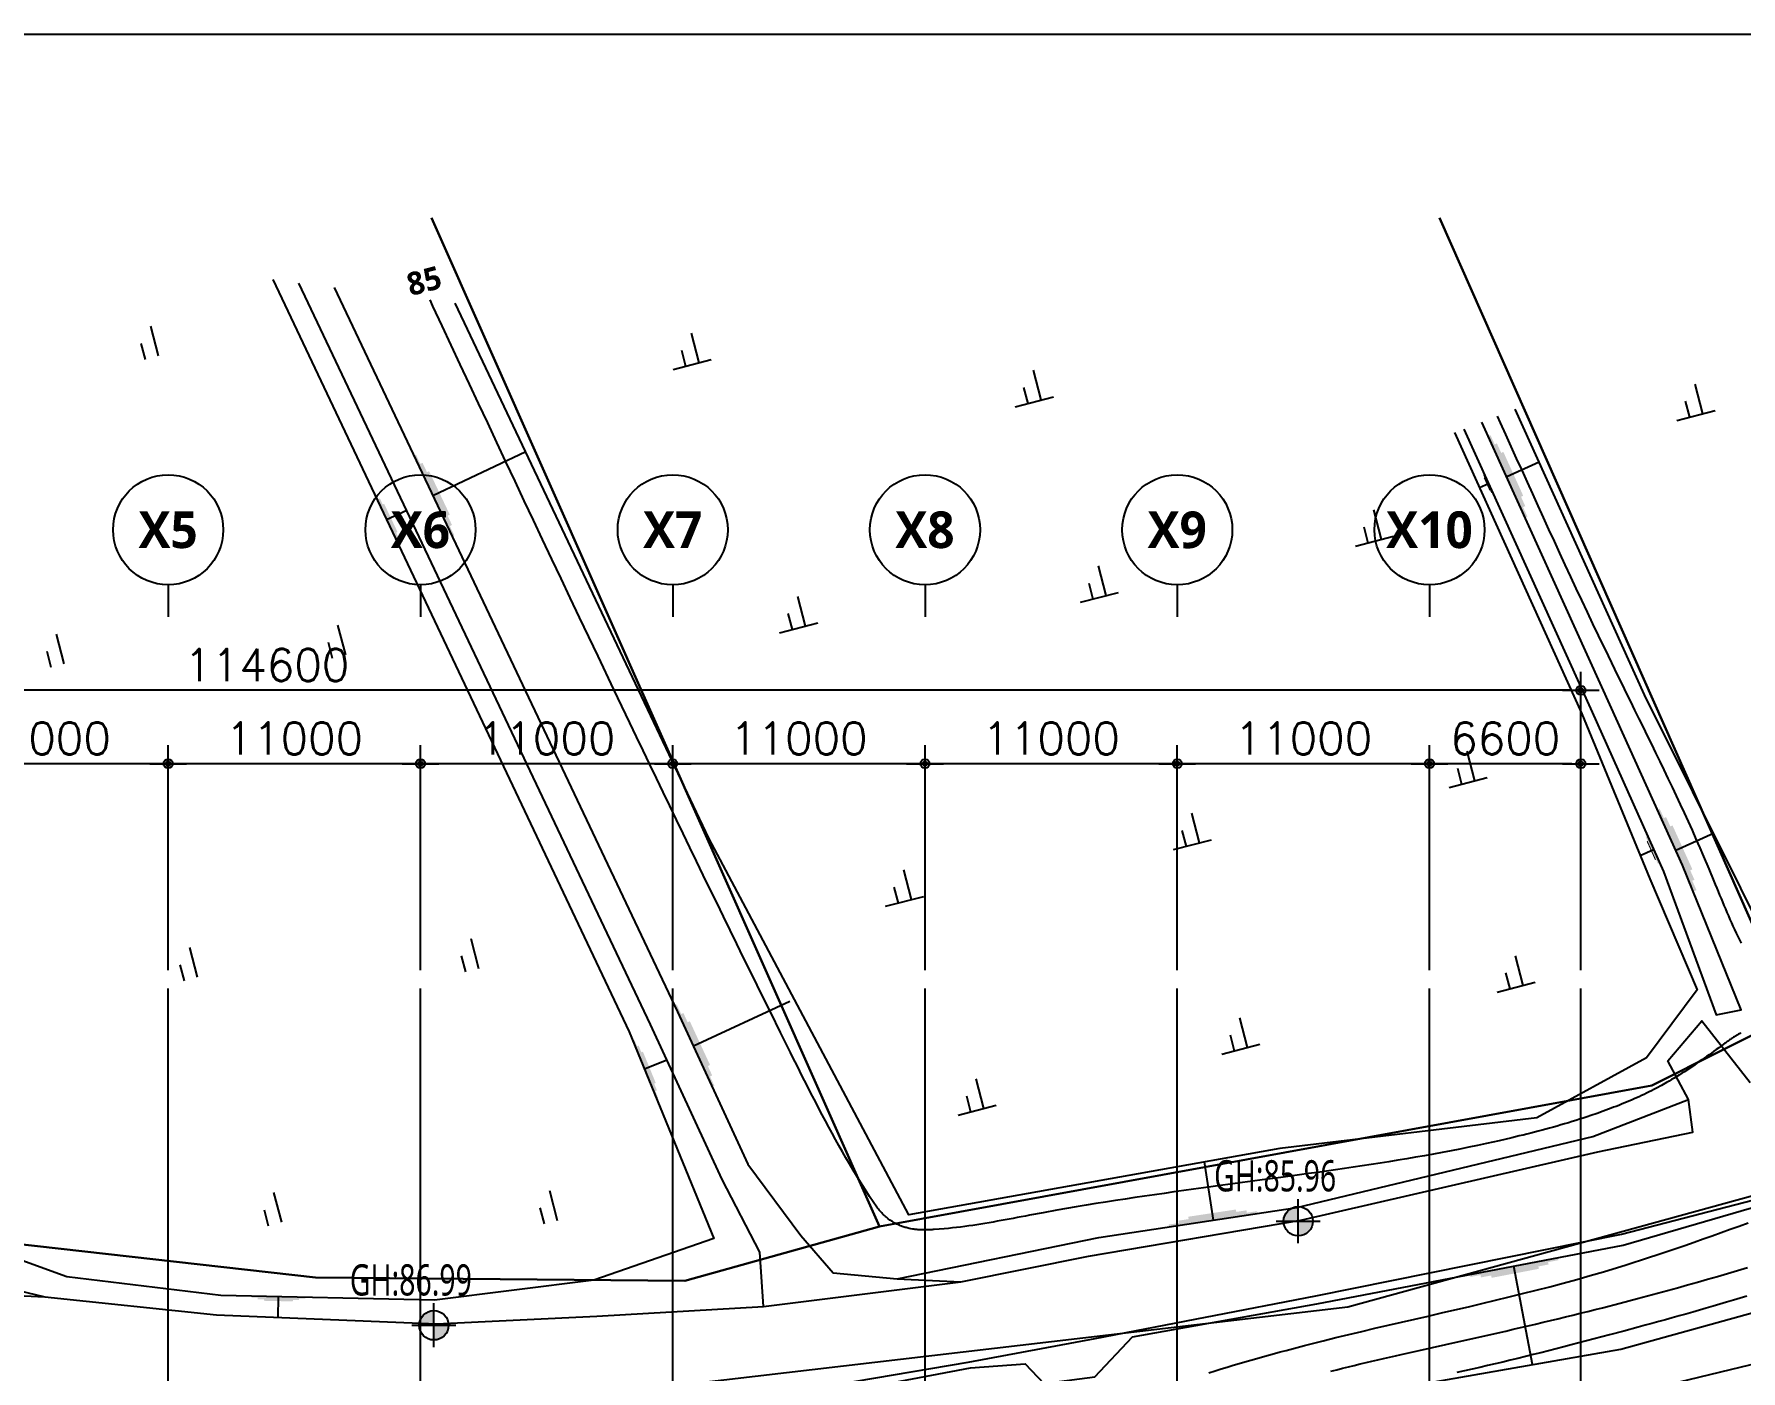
# Model space of a CAD drawing. Header units: millimetres. Extents: x 0 to 190005487, y 0 to 455456909.
# Drawn here: x 143827 to 218247, y 179311 to 237600 of the extents above; entities that cross this region are included whole.
import ezdxf
from ezdxf.enums import TextEntityAlignment as Align
from ezdxf.xclip import XClip

# ---------------------------------------------------------------- set-up
doc = ezdxf.new("R2010")
doc.units = ezdxf.units.MM
doc.header["$LTSCALE"] = 800
doc.header["$MEASUREMENT"] = 0
doc.header["$XCLIPFRAME"] = 0
doc.header["$PDSIZE"] = -10
doc.linetypes.add('CEN', pattern=[62, 60, -1, 0, -1])
doc.layers.get('0').update_dxf_attribs({"linetype": 'CONTINUOUS'})
doc.layers.get('Defpoints').update_dxf_attribs({"color": 153, "linetype": 'CONTINUOUS'})
for name, color, linetype in [('1-1CON', 35, 'CONTINUOUS'), ('1-5CON', 30, 'CONTINUOUS'), ('1-HY', 8, 'CONTINUOUS'), ('1-ROAD', 1, 'CONTINUOUS'), ('1-SIM', 8, 'CONTINUOUS'), ('1-물선', 5, 'CONTINUOUS'), ('1-지적선', 3, 'CONTINUOUS'), ('CE_GH', 240, 'CONTINUOUS'), ('CEN', 1, 'CEN'), ('NR', 7, 'CONTINUOUS'), ('X-SEC-종$0$A-ST-AXIS-BUB', 7, 'CONTINUOUS')]:
    doc.layers.add(name, color=color, linetype=linetype)
doc.layers.add('CE_GH_TEXT', color=2, linetype='CONTINUOUS', lineweight=20)
doc.styles.add('SH_대대리576', font='NanumGothicBold.ttf')
doc.styles.get("Standard").update_dxf_attribs({"font": 'SIMPLEX.shx'})
doc.styles.add('나눔고딕N', font='NanumGothic.ttf')
doc.dimstyles.new('SHP 600', dxfattribs={"dimscale": 400, "dimtxt": 3.5, "dimasz": 1, "dimexe": 2, "dimexo": 2, "dimgap": 1, "dimtad": 1, "dimdec": 0, "dimzin": 0, "dimdsep": 46, "dimtxsty": 'Standard', "dimblk": 'DIMDOT', "dimcen": 0.09, "dimclrt": 3, "dimadec": 0, "dimazin": 1, "dimtfac": 1, "dimtdec": 0, "dimtix": 1, "dimtmove": 2, "dimatfit": 0, "dimldrblk": 'DIMDOT', "dimfxl": 1, "dimtfillclr": 3, "dimtolj": 1, "dimtzin": 0, "dimarcsym": 0})

# ---------------------------------------------------------------- blocks, each defined once
blk = doc.blocks.new('A$C6F554C51')
at = {"layer": '1-SIM', "color": 8}
for p, q in [((0.769457380665699, 0.8915080745355226), (0.769457380665699, -7.76955857872963e-07)), ((0.3750017226266209, 0.4800426286528818), (0.3750017226266209, -7.76955857872963e-07)), ((1.722626620903611e-06, -7.768976502120495e-07), (1.144457380665699, -7.76955857872963e-07))]:
    blk.add_line(p, q, dxfattribs=at)
blk = doc.blocks.new('A$C0C523BD5')
at = {"layer": '1-SIM', "color": 8}
for p, q in [((0.3944576354988385, 0.8915101256570779), (0.3944576354988385, 1.274165697395802e-06)), ((1.977459760382771e-06, 0.4800446797744371), (1.977459760382771e-06, 1.274165697395802e-06))]:
    blk.add_line(p, q, dxfattribs=at)
blk = doc.blocks.new('현황측량 지적')
at = {"layer": '1-1CON', "linetype": 'Continuous', "elevation": 84000}
blk.add_lwpolyline([(89331.85296964785, 39117.61260951951), (89257.11513509927, 39263.60176357708), (89183.94466471253, 39410.41465456272), (89112.23342838837, 39557.99464551336), (89041.87329487363, 39706.28509916423), (88972.75613354892, 39855.22937866161), (88904.77381443465, 40004.77084658213), (88837.8182063885, 40154.85286618129), (88771.78117949236, 40305.41879980406), (88706.55460254382, 40456.41201093805), (88642.03034481127, 40607.77586220927), (88578.10027642734, 40759.45371671347), (88514.65626642946, 40911.38893701648), (88451.5901841973, 41063.5248862647), (88388.79389900016, 41215.80492708308), (88326.15928050829, 41368.17242244864), (88263.5781980399, 41520.57073573756), (88200.94252092578, 41672.94322934619), (88138.14411883522, 41825.23326624942), (87915.74899954442, 42361.7486511115), (87688.64151925128, 42895.83029492735), (87523.65681016864, 43277.27174732334), (87356.52494227607, 43657.60342511709), (87187.38162687141, 44036.89499070891), (87016.36257508211, 44415.21610620746), (86843.60349792428, 44792.63643320033), (86669.24010658637, 45169.22563356487), (86493.40811196389, 45545.05336935131), (86316.24322542548, 45920.18930174434), (86137.88115797704, 46294.70309331547), (85958.4576208666, 46668.66440571134), (85778.10832494078, 47042.1429002292), (85596.96898160642, 47415.20823978959), (85415.17530183168, 47787.93008522841), (85232.86299645202, 48160.37809882418), (85050.16777723655, 48532.62194211537), (84867.22535467101, 48904.73127778154), (84684.17144024232, 49276.77576654835), (84501.1417449587, 49648.82507098501), (84318.27197977621, 50020.94885291043), (84135.69785629353, 50393.21677357052), (83953.55508522643, 50765.69849570631), (83523.66028657276, 51648.24945020664), (83097.70484179957, 52532.77981998143), (82852.91846343502, 53044.34067873668), (82609.33217064198, 53556.50454742229), (82366.88881662814, 54069.24271092797), (82125.5312547097, 54582.52645466663), (81885.20233774185, 55096.32706392871), (81645.84491887223, 55610.61582383642), (81407.40185124567, 56125.36401950975), (81169.81598765822, 56640.54293647199), (80933.03018148709, 57156.12385990354), (80696.98728541657, 57672.07807480521), (80461.63015264319, 58188.376867051), (80226.90163643379, 58704.99152130005), (79992.74458964402, 59221.89332284429), (79759.10186512908, 59739.05355697428), (79525.91631631646, 60256.44350962469), (79293.13079636218, 60774.03446493333), (79060.68815765018, 61291.7977090542), (78828.53125390876, 61809.70452676702), (78696.94486313732, 62103.60828094685)], dxfattribs=at)
at = {"layer": '1-1CON', "color": 8, "linetype": 'Continuous'}
for points, elevation in [([(71424.7852522172, 20449.8746858876), (71679.40020205127, 20515.60752034467), (71934.35010291403, 20580.1982218771), (72189.6112982668, 20643.72803400271), (72445.16013174225, 20706.2782005301), (72700.97294743452, 20767.92996538884), (72957.02608926501, 20828.76457221678), (73213.29590040678, 20888.86326470389), (73469.75872495119, 20948.3072867773), (73726.39090653276, 21007.17788224795), (73983.16878884193, 21065.55629469315), (74240.06871574279, 21123.52376798214), (74497.06703057699, 21181.16154609481), (74754.14007761795, 21238.55087226757), (75011.26420031721, 21295.77299100161), (75268.415742198, 21352.90914558514), (75852.3651188272, 21482.64345285064), (76436.2119157007, 21612.77235785453), (76762.90503517725, 21685.74816624227), (77089.5431906078, 21758.90460904199), (77416.11496255547, 21832.27021285018), (77742.60893216403, 21905.87350392458), (78069.01368022757, 21979.74300892244), (78395.31778822932, 22053.9072546825), (78721.50983656244, 22128.39476751024), (79047.578406482, 22203.2340741849), (79373.51207884029, 22278.45370113268), (79699.29943489144, 22354.082175132), (80024.9290555506, 22430.14802237961), (80350.38952148892, 22506.67976999318), (80675.66941368114, 22583.70594393974), (81000.75731378142, 22661.25507134793), (81325.64180178242, 22739.3556781736), (81650.31145956926, 22818.03629160544), (81974.75486759422, 22897.32543771993), (82298.96060699131, 22977.25164375582), (82622.91725879489, 23057.84343544883), (82946.61340384837, 23139.12934020825), (83270.0376231242, 23221.13788400043), (84032.45202627266, 23416.40007319651), (84793.22556581628, 23616.00258221896), (85231.04501659237, 23732.42886132631), (85668.39181849174, 23850.26047449198), (86105.30199953122, 23969.47967802023), (86541.8115870785, 24090.06872977072), (86977.95660886168, 24212.00988621754), (87413.77309236815, 24335.28540475958), (87849.2970649735, 24459.87754227244), (88284.56455422658, 24585.76855592325), (88719.6115883668, 24712.94070306048), (89154.47419436881, 24841.37624020851), (89589.18839943036, 24971.05742493621)], 84000), ([(89564.08097490249, 23727.66800975974), (89269.91875689011, 23636.82424750214), (88975.42304811254, 23547.05575133336), (88680.6081384439, 23458.30828599166), (88385.48831769638, 23370.52761644614), (88090.07787712803, 23283.65950779454), (87794.39110598108, 23197.64972436463), (87498.44229469821, 23112.44403153541), (87202.24573355587, 23027.98819439567), (86905.81571300793, 22944.22797734337), (86609.16652228683, 22861.10914568661), (86312.31245253887, 22778.57746400358), (86015.26779374806, 22696.57869755384), (85718.04683561623, 22615.05861078389), (85420.66386875976, 22533.9629693646), (85123.13318346255, 22453.23753740138), (84825.46906947903, 22372.82808009489), (84196.71318087028, 22203.59979437501), (83567.48985393997, 22035.2966136405), (83236.14206496486, 21947.01199808693), (82904.66560488753, 21859.08901270421), (82573.06089999387, 21771.58030442707), (82241.32837587828, 21684.53852001054), (81909.46845801221, 21598.01630667155), (81577.48157217074, 21512.06631047244), (81245.3681442868, 21426.74117875018), (80913.12859978434, 21342.09355796897), (80580.76336454693, 21258.17609471211), (80248.2728642784, 21175.04143625766), (79915.65752469236, 21092.74222889869), (79582.91777167283, 21011.33111921919), (79250.05403057346, 20930.86075489654), (78917.06672757678, 20851.38378136302), (78583.95628797775, 20772.95284652652), (78250.72313748952, 20695.62059667974), (77917.36770245619, 20619.43967852823), (77583.89040795108, 20544.46273893723), (77250.29168002727, 20470.74242478202), (76916.5719441697, 20398.33138229605)], 83000)]:
    blk.add_lwpolyline(points, dxfattribs=dict(at, elevation=elevation))
at = {"layer": '1-5CON', "color": 8, "linetype": 'Continuous', "elevation": 85000}
for points in [[(66104.76031218236, 20384.05773485312), (66372.60016516969, 20467.72995538684), (66637.94593599997, 20549.6148578485), (66901.083738958, 20629.80955806968), (67162.29968786566, 20708.41117175936), (67421.87989764148, 20785.51681516005), (67680.1104827486, 20861.2236034103), (67937.27755677141, 20935.62865314248), (68193.66723469459, 21008.82907938573), (68449.5656305626, 21080.92199889256), (68705.25885919295, 21152.00452640152), (68961.03303410672, 21222.17377877503), (69217.17427029042, 21291.52687104116), (69473.96868190821, 21360.16091949388), (70275.96476116311, 21571.79584963527), (71089.82621378824, 21778.34911420569), (71647.24583601207, 21916.52743078733), (72209.41089854483, 22053.05428540206), (72775.96185263759, 22188.27411559899), (73346.53914880008, 22322.53135799512), (73920.78323775996, 22456.17045024876), (74498.3345705485, 22589.535828867), (75078.83359766332, 22722.97193144844), (75661.92077013571, 22856.82319449924), (76247.2365381727, 22991.43405578961), (76834.4213527441, 23127.14895205549), (77423.11566476058, 23264.31232026464), (78012.95992483944, 23403.26859755465), (78603.59458377166, 23544.36222135462), (79194.66009200504, 23687.93762851181), (79785.79690091126, 23834.33925611316), (80376.64546041656, 23983.91154111607), (80966.8462221222, 24136.99892066943), (81556.03963606758, 24293.94583225099), (82143.86615351075, 24455.0967124278), (82729.9662247221, 24620.79599873803), (83313.98030090053, 24791.38812797936), (84299.2573830341, 25089.27337783168), (85276.48323315522, 25403.17937581753), (85675.61679303786, 25534.22671516892), (86073.54991745157, 25667.43864455877), (86470.35824040277, 25802.55261537747), (86866.1173959109, 25939.30607803166), (87260.90301763173, 26077.43648431415), (87654.79073993489, 26216.68128422927), (88047.85619693901, 26356.77792969032), (88440.17502254155, 26497.46387156507), (88831.82285070093, 26638.47656049195), (89222.87531542452, 26779.55344786053), (89613.40805060975, 26920.43198454019)], [(89306.95735540567, 35201.56170502095), (89268.60512350732, 35181.81716484413), (89230.78054119833, 35161.67030910344), (89193.45545846084, 35141.14040920802), (89156.60172545724, 35120.24673587631), (89120.19119239924, 35099.00856057811), (89084.19570869673, 35077.44515408203), (89048.58712526504, 35055.57578705449), (89013.33729127236, 35033.41973118787), (88978.41805740306, 35010.99625708861), (88943.80127346795, 34988.32463587681), (88909.45878927782, 34965.42413867032), (88875.36245522555, 34942.3140362486), (88841.48412089283, 34919.01359966956), (88807.79563661152, 34895.54209994269), (88774.26885242295, 34871.91880824696), (88740.87561819796, 34848.16299547022), (88707.58778415015, 34824.293933084), (88674.3772001611, 34800.33089099242), (88641.21571626095, 34776.29314135853), (88608.07518244255, 34752.19995460915), (88471.59602197446, 34652.85217319941), (88334.51760612056, 34553.21798633295), (88230.37924932688, 34477.67762098741), (88125.87796564493, 34402.09124902124), (88021.00404778728, 34326.51795541809), (87915.74778984953, 34251.01682552113), (87810.09948500386, 34175.64694443555), (87704.04942630464, 34100.46739772463), (87597.58790738508, 34025.5372706129), (87490.70522135915, 33950.91564843466), (87383.39166156994, 33876.66161658452), (87275.63752200408, 33802.83425988478), (87167.43309513107, 33729.49266424205), (87058.76867470704, 33656.69591441809), (86949.634554015, 33584.50309603848), (86840.02102639899, 33512.973294497), (86729.9183853222, 33442.16559472773), (86619.31692377944, 33372.13908252551), (86508.20693558268, 33302.95284242241), (86396.57871360658, 33234.66596067511), (86284.42255143495, 33167.33752175595), (86171.72874252079, 33101.02661158051), (86058.48758015921, 33035.79231479042), (85839.62195591582, 32912.51288888336), (85618.65986163216, 32793.65296832344), (85512.11662415788, 32737.58998571848), (85405.11768967612, 32682.50100356154), (85297.67677790858, 32628.36377976881), (85189.80760851689, 32575.15607248619), (85081.52390105277, 32522.85563933745), (84972.8393751774, 32471.4402384687), (84863.76775067393, 32420.88762756484), (84754.32274714205, 32371.17556500272), (84644.51808408462, 32322.28180765465), (84534.36748075066, 32274.18411429843), (84423.88465709332, 32226.86024290952), (84313.08333278447, 32180.28795065102), (84201.97722719517, 32134.44499583903), (84090.58006027713, 32089.30913644971), (83978.90555152204, 32044.85813033849), (83866.96742042108, 32001.06973535917), (83754.77938675554, 31957.92170919757), (83642.3551698965, 31915.39181017014), (83529.70848968718, 31873.45779573056), (83416.85306555778, 31832.09742396476), (83303.80261705909, 31791.28845249745), (83029.88667112449, 31693.84862025979), (82754.99003149802, 31599.37522049726), (82593.40345984511, 31544.95342526643), (82431.50019605365, 31491.50693667808), (82269.29063194338, 31439.01300176559), (82106.78516101278, 31387.44886775338), (81943.99417468114, 31336.79178132303), (81780.92806604458, 31287.0189893496), (81617.59722773684, 31238.10773858381), (81454.01205244334, 31190.03527653229), (81290.18293216452, 31142.77884953574), (81126.12026016787, 31096.31570475874), (80961.8344284445, 31050.62308952562), (80797.33582951874, 31005.67825006775), (80632.63485659612, 30961.45843377954), (80467.74190155929, 30917.94088746409), (80302.667357272, 30875.10285793501), (80137.42161595775, 30832.9215925755), (79972.01507089287, 30791.37433756806), (79806.45811377838, 30750.43834040756), (79640.76113764895, 30710.09084819711), (79474.93453519931, 30670.30910745973), (79308.98869831162, 30631.07036499772), (78759.710976067, 30502.99684138712), (78209.35606318759, 30380.36669173255), (77824.87896039849, 30297.3556251413), (77439.92115939222, 30216.78731078771), (77054.50448079454, 30138.55830274918), (76668.65074477019, 30062.56515498192), (76282.38177118404, 29988.7044225951), (75895.71938061109, 29916.87265891361), (75508.68539366918, 29846.96641899715), (75121.30162988976, 29778.88225639088), (74733.5899096597, 29712.51672609372), (74345.57205389487, 29647.76638201182), (73957.2698821798, 29584.52777844341), (73568.70521484874, 29522.69746963494), (73179.89987223735, 29462.17200983397), (72790.87567485264, 29402.84795357834), (72401.65444256738, 29344.62185499468), (72012.2579958383, 29287.39026786946), (71622.70815475937, 29231.04974737228), (71233.02673984692, 29175.49684705795), (70843.23557131598, 29120.62812163576), (70453.3564691008, 29066.34012500185), (70063.41125341691, 29012.52941186319), (69246.16475949995, 28900.54922159459), (68428.81957938382, 28789.75642264809), (68001.4997267886, 28732.05766943516), (67574.18430011114, 28674.48196296592), (67146.88899871008, 28616.92855748266), (66719.6295216009, 28559.29670664691), (66292.42156848358, 28501.48566528352), (65865.28083843458, 28443.39468682162), (65438.22303086193, 28384.92302625754), (65011.26384507352, 28325.96993708133), (64584.41898071766, 28266.43467336497), (64157.70413709152, 28206.21648958279), (63731.13501320267, 28145.21464037779), (63304.72730870964, 28083.32837884), (62878.49672255898, 28020.45695984352), (62452.4589549806, 27956.49963712052), (62026.62970429007, 27891.35566513357), (61601.02467053616, 27824.92429830623), (61175.65955279581, 27757.10479006893), (60750.5500505995, 27687.79639495513), (60325.71186307166, 27616.89836714813), (59901.16068957094, 27544.30996089021), (59476.91222951561, 27469.93043019355), (58877.03566507855, 27362.00360002369), (58277.82810267899, 27250.08689760603), (58102.11767533654, 27217.01962151972), (57926.42943236046, 27183.81238494837), (57750.74568951456, 27150.56682733621), (57575.04876308003, 27117.38458801759), (57399.32096887892, 27084.36730620498), (57223.54462261219, 27051.61662157392), (57047.70204045111, 27019.23417293641), (56871.77553809853, 26987.32159996673), (56695.74743172573, 26955.98054147768), (56519.60003691353, 26925.31263760559), (56343.31566989515, 26895.41952693113), (56166.87664637063, 26866.4028491294), (55990.26528210239, 26838.36424364499), (55813.46389349271, 26811.40534934972), (55636.45479578152, 26785.62780579808), (55459.22030554293, 26761.13325215364), (55281.74273847695, 26738.02332809032), (55104.00441023521, 26716.39967253199), (54925.9876368097, 26696.36392498144), (54747.67473431164, 26678.01772448292), (54569.0480186143, 26661.46271100128), (54346.25399811193, 26643.20902066329), (54122.91878133873, 26628.04655335227), (54078.95970490854, 26625.21369281632), (54034.98800731217, 26622.56202149286), (53991.00785291381, 26620.12229882693), (53947.02340675797, 26617.92528542748), (53903.03883390035, 26616.00174092047), (53859.05829881458, 26614.38242527284), (53815.08596614515, 26613.09809874254), (53771.12600140739, 26612.17952107545), (53727.18256918667, 26611.65745276026), (53683.25983384531, 26611.56265324203), (53639.36196078081, 26611.925882729), (53595.49311440531, 26612.77790141804), (53551.65745988442, 26614.14946945757), (53507.85916175321, 26616.07134658296), (53464.10238500591, 26618.57429265091), (53420.39129445655, 26621.68906821008), (53376.73005499085, 26625.44643259619), (53333.12283136323, 26629.87714658794), (53289.57378816744, 26635.01196969091), (53246.08709085966, 26640.88166188193), (53202.66690356284, 26647.51698352967), (53116.66376995062, 26662.26110384974), (53030.95520975487, 26680.26092166663), (52988.5444906652, 26689.98425729491), (52946.25492970739, 26700.49928566185), (52904.11087821797, 26711.80144929071), (52862.13668642193, 26723.88619213901), (52820.35670628911, 26736.74895714212), (52778.79528782237, 26750.38518721343), (52737.47678258037, 26764.7903259208), (52696.42554073827, 26779.95981646841), (52655.66591397393, 26795.88910196279), (52615.22225321364, 26812.57362555759), (52575.11890880251, 26830.00883075083), (52535.38023195835, 26848.19016052654), (52496.03057406796, 26867.11305815983), (52457.09428530699, 26886.7729668573), (52418.59571677167, 26907.16533006413), (52380.55921973893, 26928.28559053526), (52343.00914495578, 26950.12919211725), (52305.96984323766, 26972.69157744478), (52269.46566568175, 26995.96818996326), (52233.52096344531, 27019.95447288803), (52198.16008687345, 27044.64586971642), (52118.74468367221, 27102.67049113731), (52042.63230699301, 27164.32958742371), (52000.83020395413, 27200.10677271918), (51959.98939859355, 27236.93544815888), (51920.06818891363, 27274.76659128023), (51881.02487216843, 27313.5511796691), (51842.81774659129, 27353.2401909224), (51805.40510972543, 27393.78460245661), (51768.74525928497, 27435.1353919782), (51732.79649281083, 27477.24353690352), (51697.51710836915, 27520.06001453858), (51662.86540332157, 27563.53580299113), (51628.79967550095, 27607.62187950674), (51595.27822274202, 27652.26922133169), (51562.25934286788, 27697.42880669411), (51529.70133331092, 27743.05161248823), (51497.56249195524, 27789.08861671295), (51465.80111692566, 27835.49079644238), (51434.37550489139, 27882.20912960486), (51403.24395483965, 27929.19459374622), (51372.36476333113, 27976.39816627302), (51341.69622912165, 28023.77082467161), (51311.19664923288, 28071.26354646834), (51112.76922880299, 28382.00544722204), (50917.99327422073, 28693.68715058139), (50755.5382488342, 28958.31218800903), (50595.47905980935, 29223.56500232429), (50437.70402951073, 29489.42242318869), (50282.10148089286, 29755.86127893953), (50128.55973591749, 30022.85839888803), (49976.9671175899, 30290.39061212272), (49827.21194822248, 30558.43474755378), (49679.18255052855, 30826.96763444098), (49532.76724694297, 31095.96610123233), (49387.85435988801, 31365.40697735804), (49244.33221207792, 31635.26709207951), (49102.0891257152, 31905.52327378304), (48961.01342374412, 32176.15235178987), (48820.99342847848, 32447.13115500903), (48681.91746257106, 32718.4365129316), (48543.6738481652, 32990.04525417555), (48406.15090832533, 33261.93420760031), (48269.23696530517, 33534.0802023455), (48132.8203415866, 33806.46006761107), (47996.7893597139, 34079.05063236679), (47861.03234252194, 34351.82872541109), (47429.58619425166, 35220.29882619437), (46998.65243464988, 36090.19834921265), (46703.39728056174, 36687.3509728075), (46408.39101267233, 37285.12104385986), (46113.63760723313, 37883.48121934372), (45819.1410420523, 38482.4041568829), (45524.90529355081, 39081.86251374183), (45230.93433959549, 39681.82894731325), (44937.23215648998, 40282.27611532272), (44643.8027216387, 40883.17667504423), (44350.65001221607, 41484.50328369054), (44057.77800510637, 42086.22859864566), (43765.19067753525, 42688.32527787529), (43472.89200696722, 43290.76597842353), (43180.88596959412, 43893.52335749182), (42889.17654293263, 44496.57007287652), (42597.76770438813, 45099.87878185092), (42306.66343061253, 45703.42214173893), (42015.86769872159, 46307.17280998453), (41725.38448570948, 46911.10344449291), (41435.21776916133, 47515.18670184643), (41145.37152584223, 48119.39523988951), (40855.84973257454, 48723.70171623747), (40161.31927355845, 50175.18136617518), (39468.70603803126, 51626.91048800363), (39065.11248400435, 52474.23993792594), (38662.11516071903, 53321.64697044366), (38259.68567643547, 54169.12789078918), (37857.79563882947, 55016.67900453543), (37456.41665592091, 55864.29661783692), (37055.52033625916, 56711.97703575471), (36655.07828746084, 57559.71656409348), (36255.06211795565, 58407.51150837552), (35855.44343559258, 59255.35817446467), (35456.19384839851, 60103.25286753324), (35057.28496451303, 60951.19189327385), (34658.68839201424, 61799.17155761085), (34260.37573840888, 62647.18816582672), (33862.31861281954, 63495.2380236251), (33464.48862240138, 64343.31743668823), (33066.85737581365, 65191.42271060019), (32669.39648073586, 66039.55015093333), (32272.07754553482, 66887.69606344169), (32143.54851112794, 67162.14672122849)]]:
    blk.add_lwpolyline(points, dxfattribs=at)
at = {"layer": '1-HY'}
for points in [[(25283.06063390756, 68050.0802250636), (40833.18524029432, 35254.45481610135), (40833.18524088571, 35254.45481477783), (44524.687415238, 26234.22989847511), (39283.78951205639, 24419.47388476005), (32339.02886696206, 23552.42702582735), (23016.63428082084, 23750.32995789684), (16300.63479409181, 24573.00876967027), (6687.603850140702, 28052.52038347989), (-1400.804348472971, 31606.39922393032), (-5228.795195342973, 33479.54846418893), (-7068.879252158571, 39319.15047664219), (-8482.946193466429, 46116.34656661178)], [(46680.50548168039, 23279.83360379469), (46524.36566788424, 25641.58608330158), (44883.90438594064, 28806.72595083935), (41760.07035568496, 35567.61489682924), (26428.73961324384, 67901.79824141762)], [(27961.53545340244, 67703.41281981755), (42937.48241206445, 36118.74330540129), (46007.80434987321, 29473.67015211144), (48311.42660798319, 26368.71516206244), (49725.9936985299, 24738.0484438499), (52520.155110477, 24478.13498905115), (55288.43327430962, 24353.05497745576)], [(76821.12842876418, 61379.65416522312), (82372.80264740856, 49119.64023657294), (85331.50378594408, 41927.10471332993), (87397.8681376595, 37081.9183500543), (85191.28946860135, 34119.79401484202), (80398.70667525474, 31507.04007092689), (69195.14462643908, 30162.65120865463), (53016.08314793743, 27270.84145093104), (44306.37213762244, 43693.27231750125), (33246.21776474779, 67019.43136464595)], [(77223.70457716472, 61535.02473036316), (82814.64402485499, 49188.29961627978), (85932.7245548009, 42238.06994581397), (88222.56920907693, 35992.86318958132), (89310.15526064672, 36205.35690939124), (86758.33029953297, 42522.14522821293), (83658.8407774209, 49366.8884924436), (78011.15311709465, 61838.93325823743)], [(137377.3409145679, 44039.27407435968), (135094.8116101404, 41502.91682945588), (122861.0841945764, 40292.39681507018), (114205.2348071542, 40013.59999158431), (103202.2516578799, 38268.88488109142), (91406.01789155556, 37290.71621964767), (85095.93446505815, 49942.78840984299), (79456.44436404807, 62396.73013419681)], [(9625.14922819985, 19741.95769759431), (15460.9865102265, 18455.7962705493), (22113.63598507363, 18641.56753235939), (32688.94219188951, 18551.85890977725), (38894.01554080471, 18603.26644406957), (47584.15207372932, 19064.41288497206), (55710.67669055145, 20604.20041963959), (58093.92512751091, 20775.66103453492), (58902.54593818123, 19922.13570538652), (61127.83281505946, 20202.31771627627), (62781.62899680668, 21955.35047891026), (70814.42897453811, 23386.96827628522), (84171.52289034287, 25940.281246598), (93314.67759182677, 28602.1174745796)], [(-10665.07449306501, 32846.40756584448), (-5251.345083267894, 30647.07860511623), (1257.765887232963, 28491.75232565054), (7235.225574295968, 25886.61284915765), (11352.57081158785, 24651.18693193491), (15350.45826686034, 23687.40018378536)], [(52520.155110477, 24478.13498905115), (61305.43953874288, 26277.67146235239), (69947.80538433138, 27587.24642813404), (82844.52550793625, 30684.95720442059), (87023.54480970604, 32298.41147265246)]]:
    blk.add_lwpolyline(points, dxfattribs=at)
at = {"layer": '1-ROAD'}
for points in [[(11138.4048189749, 23895.63023147627), (15350.45826686034, 23687.40018378536), (22832.13300096244, 22906.1625939107), (32422.84765445162, 22518.18651817576), (39418.94870843971, 22845.2553841332), (46680.50548168039, 23279.83360379469), (55288.43327430962, 24353.05497745576), (60861.86793938093, 25470.51953350659), (70112.34122585598, 27035.92714055709), (83068.17843074724, 30021.9456134314), (87204.84757254738, 30870.93702167796), (87023.54480970604, 32298.41147265246), (86116.71975024557, 33991.29578988522), (87602.47272718139, 35723.56715763512), (89702.8216438531, 33045.10595234646)], [(-35622.57399764191, 37376.58068505628), (-31404.90073790913, 32869.47992342082), (-29778.90981344739, 31529.61891780014), (-25245.18636064744, 31316.4484393365), (-18745.95962859923, 30264.37340141006), (-12430.66666258778, 29243.87952418835), (-6879.448166429065, 27567.20030385163), (-23.50262458296493, 24752.06891664513), (5901.184117903933, 22372.92726360972), (10283.3229273418, 21097.04934828042), (15144.11927663255, 19503.74434000405), (22190.89910419798, 18911.83297686058), (32626.79342270596, 18698.93212450028), (39042.25765365083, 18787.67163916735), (47476.75926735578, 19460.11831244919), (55606.5768836583, 20844.70869435114), (61142.74310757499, 21883.20450135623), (70770.35559911001, 23734.08718613931), (84096.89601506805, 26428.24930855178), (93284.2035536049, 28806.03003694955)]]:
    blk.add_lwpolyline(points, dxfattribs=at)
at = {"layer": '1-물선'}
for points in [[(-44934.00904489076, 45627.66852085013), (-45233.66827726364, 44552.37568773492), (-40201.83362038434, 36005.57088934653), (-36558.35274180165, 30744.91390840069), (-32945.78013071418, 27280.09503190347), (-28703.06665377179, 26132.02823897416), (-22981.15633154847, 25081.53359099745), (-17858.37431325391, 24152.2661229996), (-13871.84444226744, 23215.41887636215), (-8192.10802336689, 20776.39097151277), (-3089.678427136037, 16980.10880606517), (4793.146932832431, 14745.84069970227), (14711.08401600551, 13441.09193912847), (29368.44557501422, 13349.09453129757), (43597.76991238864, 13218.87489338859), (57612.78888086556, 14594.71460234025), (70468.651169118, 17006.15959783155), (84407.21630847547, 19447.70599451684), (91499.70816821046, 21171.47661032667), (99400.75538849598, 23892.93468978931), (104968.147325913, 25393.70046052511), (115412.552953871, 27184.7673130976), (131531.7059594439, 26111.99222813302), (138208.1561863781, 25817.40670695773)], [(-44527.49677062407, 46068.9708789523), (-43510.17912262073, 45567.0604341029), (-38515.72094423883, 37083.74131946755), (-35028.74887748994, 32049.06032139587), (-31930.15577849559, 29077.19926423568), (-28260.53363656765, 28084.20943653909), (-22622.09614857379, 27049.0396995683), (-17450.84841729421, 26110.9806005368), (-13243.70476063434, 25122.28840953461), (-7186.900058246683, 22521.33748636977), (-2190.697635222226, 18804.08988970285), (5198.408424745779, 16709.75908211595), (14848.32241280144, 15440.26995242166), (29383.87313073454, 15349.03709396836), (43508.96775618941, 15219.77131420036), (57330.18795763422, 16576.58600136242), (70111.74018951086, 18974.09225032444), (84062.14058195706, 21417.7117668594), (91786.48850330105, 23555.7094269041), (98779.31342548504, 25840.78584295395), (104279.7873711712, 27429.06783401279), (115355.765001819, 29358.87290586508), (128526.0326859243, 28968.63819345122), (137832.1049772757, 28498.32096427167)]]:
    blk.add_lwpolyline(points, dxfattribs=at)
at = {"layer": '1-지적선', "color": 8}
for points in [[(19234.36484373361, 79593.50129718927, 0), (-5168.929405597039, 73742.23393186007, 0), (-15679.82190718176, 68674.08448402432, 0), (-25831.90883431584, 58666.48582027806, 0), (-35299.6134098121, 55699.82607043092, 0), (-34627.96206035838, 58551.82264560019, 0), (-26923.22827668861, 70215.12737998972, 0), (-21947.91750010522, 74872.25983178488, 0), (-7635.210254804231, 81015.16723118909, 0)], [(65729.38723273296, 94300.73686497833, 0), (74835.4182069921, 96067.1877970905, 0), (91778.09885006957, 102349.6692834677, 0), (104424.9050945994, 107933.8434222527, 0), (134615.2600045209, 39583.05215120839, 0), (114128.0794175258, 39992.43289798975, 0), (91556.38929580664, 35993.65745429299, 0), (65729.38723273296, 94300.73686497833, 0)], [(65729.38723273296, 94300.73686497833, 0), (91556.38929580664, 35993.65745429299, 0), (85425.83665528335, 32916.01138587482, 0), (51738.74005320761, 26759.76061745465, 0), (28561.56779288873, 78979.67221244483, 0), (27912.27223697724, 80442.1144444074, 0), (26128.23457367485, 84462.93670060288, 0), (31497.48841116577, 86897.52357024187, 0), (45568.5610611611, 95075.35424126708, 0), (63230.87532013794, 99942.68575012614, 0), (65729.38723273296, 94300.73686497833, 0)], [(-25831.90883431584, 58666.48582027806, 0), (-15679.82190718176, 68674.08448402432, 0), (-5168.929405597039, 73742.23393186007, 0), (19234.36484373361, 79593.50129718927, 0), (21575.66559905373, 81247.24879110069, 0), (26128.23457367485, 84462.93670060288, 0), (27912.27223697724, 80442.1144444074, 0), (28561.56779288873, 78979.67221244483, 0), (51738.74005320761, 26759.76061745465, 0), (43252.07095593354, 24390.15144344186, 0), (27155.11613157205, 24530.31340355333, 0), (12949.5340313185, 26135.50410654047, 0), (337.8996371165849, 32444.56892650807, 0), (-24999.88529242575, 39402.38143342186, 0), (-29789.85078846244, 42906.48339352256, 0), (-32025.05582323205, 48699.82081267983, 0), (-28702.59059649706, 52047.18168613524, 0), (-25831.90883431584, 58666.48582027806, 0)], [(164646.1599531188, 36998.66973317624, 0), (159471.0117578558, 37046.79412396846, 0), (133715.4104936682, 33447.02975387825, 0), (111992.5995652257, 34195.40557333094, 0), (72168.09399298998, 23245.16553364764, 0), (37249.44594853511, 19154.8966247004, 0), (12164.13656851323, 19719.30189452926, 0), (-6679.467824290972, 27295.90367116418, 0), (-31370.88654763065, 32014.36119759479, 0), (-38601.23049667152, 39563.34300860146, 0), (-42797.81209396105, 49546.19149474462, 0), (-42034.15609548334, 50172.29653065209, 0), (-37419.07102432661, 53960.31366147392, 0), (-35299.6134098121, 55699.82607043092, 0), (-25831.90883431584, 58666.48582027806, 0)], [(-25831.90883431584, 58666.48582027806, 0), (-28702.59059649706, 52047.18168613524, 0), (-32025.05582323205, 48699.82081267983, 0), (-29789.85078846244, 42906.48339352256, 0), (-24999.88529242575, 39402.38143342186, 0), (337.8996371165849, 32444.56892650807, 0), (12949.5340313185, 26135.50410654047, 0), (27155.11613157205, 24530.31340355333, 0), (43252.07095593354, 24390.15144344186, 0), (51738.74005320761, 26759.76061745465, 0), (85425.83665528335, 32916.01138587482, 0), (91556.38929580664, 35993.65745429299, 0), (114128.0794175258, 39992.43289798975, 0), (134615.2600045209, 39583.05215120839, 0), (141955.9252015213, 42067.00755852729, 0), (163092.8733017175, 42951.12703731586, 0)]]:
    blk.add_polyline3d(points, dxfattribs=at)
at = {"layer": 'NR', "color": 8, "linetype": 'Continuous'}
for p, q in [((36320.37966994336, 60535.94233535882), (32270.50390923908, 58615.68401020346)), ((80500.47530531883, 60091.14926288137), (79091.51054648357, 59453.13095628633)), ((77904.55463655805, 58987.07494012592), (78297.01228636224, 59164.79064487282)), ((31129.11904352764, 57988.57330122648), (30251.13674401911, 57572.27588374889)), ((84913.9801098113, 42942.09532313165), (85499.10949398251, 43204.6018338796)), ((88107.9007394081, 43903.6266174732), (86468.84951198054, 43161.41877863638)), ((47834.40213194676, 36565.83611009212), (43628.75086624268, 34622.63653279038)), ((42476.08332445752, 34017.95376964158), (41502.3105646898, 33619.4399531479)), ((65906.39702358702, 29574.8277171572), (66291.5272858832, 27033.2117630681)), ((80223.030300532, 20745.23466608464), (79404.16213477729, 25028.96295162721)), ((25517.05213760026, 22797.5487492067), (25536.14306368167, 23696.84389594512))]:
    blk.add_line(p, q, dxfattribs=at)
for points in [[(79895.89664390357, 57676.76866019529), (78287.12444889266, 61229.49325208692), (79991.54692147067, 57720.08175789588), (78382.7747262884, 61272.80634949647)], [(33105.9459849298, 56853.71450482344), (31435.06183371739, 60377.65351587487), (33200.82126586512, 56898.69984728866), (31529.93711471325, 60422.63885810913)], [(79805.9193603606, 58130.01151873532), (78568.40228727786, 60862.8765891185), (79901.56963781733, 58173.32461591437), (78664.0525649651, 60906.18968635798)], [(79715.94207699783, 58583.25437658338), (78849.6801257236, 60496.25992591947), (79811.59235456446, 58626.56747428398), (78945.33040311979, 60539.57302332902)], [(33008.02694090316, 57305.30819458398), (31722.73143984657, 60016.03051110473), (33102.90222177748, 57350.29353728006), (31817.60672084242, 60061.01585333946)], [(32910.10789681552, 57756.90188457503), (32010.40104609635, 59654.40750587359), (33004.98317798134, 57801.88722710067), (32105.2763272021, 59699.3928486302)], [(78065.9818700552, 59674.98558985372), (78528.04270283878, 58654.59570018249), (78038.50983473007, 59662.54549066967), (78500.57066728314, 58642.15560093801)], [(78091.82454628963, 59544.80819549225), (78447.25595578412, 58759.89289588435), (78064.35251050256, 59532.36809618771), (78419.78392051859, 58747.45279646886)], [(78117.66722200206, 59414.63080124138), (78366.46920878859, 58865.19009135524), (78090.19518667692, 59402.19070205686), (78338.99717346346, 58852.74999217072)], [(30792.32338652574, 56430.89889445493), (29709.95010151248, 58713.65287304297), (30853.78214759286, 56460.03971342917), (29771.40886252001, 58742.79369224771)], [(30728.89292227337, 56723.43440338469), (29896.2980878395, 58479.39900229173), (30790.35168334097, 56752.57522235904), (29957.75684855599, 58508.53982166701)], [(30665.46245825198, 57015.96991237509), (30082.64607381541, 58245.14513194188), (30726.9212192595, 57045.11073157983), (30144.10483488301, 58274.28595091566)], [(87273.23560957192, 41385.05648283625), (85664.46341438964, 44937.78107443696), (87368.88588696811, 41428.36958024628), (85760.11369172623, 44981.09417207749)], [(85157.85102998512, 43965.27003349306), (85840.36795821041, 42443.93363432668), (85116.89197314717, 43946.89457770309), (85799.40890108189, 42425.55817870726)], [(87183.25832591811, 41838.29934085486), (85945.74125283584, 44571.16441123805), (87278.90860325424, 41881.61243849539), (86041.39153040247, 44614.47750893864)], [(87093.2810424352, 42291.54219916393), (86227.01909116097, 44204.5477485006), (87188.9313200619, 42334.85529663402), (86322.66936855717, 44247.86084591062)], [(85195.64392610546, 43771.35576243151), (85720.65694789262, 42601.0969939183), (85154.68486926844, 43752.98030664155), (85679.69789105421, 42582.72153812833)], [(85233.43682268774, 43577.44149149093), (85600.94593786495, 42758.26035333984), (85192.47776561929, 43559.06603564043), (85559.98688096693, 42739.88489778049)], [(44446.65324733499, 32852.456966914), (42810.84848497994, 36392.81609837525), (44541.97060855711, 32896.49786425813), (42906.16584620206, 36436.85699571937)], [(44353.22390499199, 33305.00084103236), (43094.91254947567, 36028.35401911603), (44448.54126644414, 33349.04173843609), (43190.22991092876, 36072.39491652022)], [(44259.79456317052, 33757.54471503943), (43378.97661426291, 35663.89193968649), (44355.11192433164, 33801.58561261406), (43474.29397542449, 35707.93283726112)], [(42020.37852647295, 32353.53536536696), (40984.24260279629, 34885.34454040776), (42088.54261961952, 32381.43133250438), (41052.4066961729, 34913.24050760525)], [(41968.98847462051, 32673.56316034764), (41171.96084117191, 34621.10867976258), (42037.15256776661, 32701.45912748459), (41240.12493425841, 34649.0046471305)], [(41917.59842270752, 32993.5909555587), (41359.67907931749, 34356.87281905685), (41985.76251585362, 33021.48692269565), (41427.84317223355, 34384.7687861342)], [(68219.5183688039, 27325.35964292928), (64363.53620290197, 26741.06388343696), (68203.78732932964, 27429.17454721255), (64347.80516336765, 26844.87878795119)], [(67758.86631014198, 27361.75580561638), (64792.72618232481, 26912.29752948682), (67743.13527054666, 27465.57071036054), (64776.99514279049, 27016.11243400013)], [(67298.21425129892, 27398.15196899534), (65221.91616203869, 27083.53117536532), (67282.4832118242, 27501.96687327814), (65206.18512227293, 27187.34607981949)], [(77488.84231277369, 24662.83458768704), (81319.48195724282, 25395.0913156874), (77508.5569169391, 24559.70198207186), (81339.1965612378, 25291.95870978129)], [(77950.55379903223, 24644.19314262643), (80897.19967920473, 25207.46754899621), (77970.26840348961, 24541.06053684081), (80916.9142834302, 25104.33494315064)], [(78412.26528523164, 24625.55169779633), (80474.9174014572, 25019.84378213459), (78431.97988939798, 24522.41909218126), (80494.63200585404, 24916.71117657993)], [(24367.05937347841, 23721.66209970065), (26705.22675400553, 23672.02569172811), (24365.72300858377, 23658.71143948275), (26703.89038934186, 23609.07503157028)], [(24635.51155263092, 23652.98416146787), (26434.1018453557, 23614.802309355), (24634.17518744618, 23590.0335014204), (26432.76548046153, 23551.85164913663)], [(24903.96373149287, 23584.30622340564), (26162.97693647537, 23557.57892692089), (24902.62736659916, 23521.35556318727), (26161.64057181263, 23494.62826676306)]]:
    blk.add_solid(points, dxfattribs=at)
at = {"layer": '1-SIM', "xscale": 1500, "yscale": 1500, "zscale": 1500, "rotation": 14.62512501046145}
for name, p in [('A$C0C523BD5', (19720.9170861193, 64572.2449822973)), ('A$C6F554C51', (42745.71237034909, 64135.17273434158)), ('A$C6F554C51', (57663.29065352771, 62510.28517306282)), ('A$C6F554C51', (86516.09692303045, 61908.09713384195)), ('A$C6F554C51', (72498.0147434054, 56426.69129796885)), ('A$C6F554C51', (60501.87529422389, 53978.69967446662)), ('A$C6F554C51', (47389.62646628777, 52654.00544766826)), ('A$C0C523BD5', (27881.67897500051, 51543.42229726026)), ('A$C0C523BD5', (15610.98009320116, 51152.27092033718)), ('A$C6F554C51', (76577.64906433364, 45906.5051437692)), ('A$C6F554C51', (64563.92618788313, 43195.28738076787)), ('A$C6F554C51', (52009.93565843394, 40723.07930384623)), ('A$C0C523BD5', (21417.9906926509, 37478.04974146048)), ('A$C0C523BD5', (33688.68957444979, 37869.20111838367)), ('A$C6F554C51', (78677.90402795607, 36985.73940096656)), ('A$C6F554C51', (66664.18115173606, 34274.52163802518)), ('A$C6F554C51', (55168.12784284074, 31615.22223727149)), ('A$C0C523BD5', (37117.86770902108, 26880.90298787155)), ('A$C0C523BD5', (25090.26940155914, 26795.634514843))]:
    blk.add_blockref(name, p, dxfattribs=at)
at = {"layer": '1-5CON', "color": 8, "linetype": 'Continuous', "style": 'SH_대대리576'}
blk.add_text('85', height=999.9999999999999, rotation=14.62512501341141, dxfattribs=at).set_placement((31289.45475723036, 67328.22405781911, 107840))
blk = doc.blocks.new('DIMDOT')
at = {"color": 0}
blk.add_line((-2, 0), (2, 0), dxfattribs=at)
for radius in [0.5, 0.25]:
    blk.add_circle((0, 0), radius, dxfattribs=at)
blk = doc.blocks.new('*D19')
at = {"color": 0, "lineweight": -2}
for p, q in [((96672.10981589463, 196788.0880243827), (96672.10981589463, 209788.0880243902)), ((211272.1098158797, 196788.0880243976), (211272.1098158797, 209788.0880243902)), ((210872.1098158797, 208988.0880243902), (97072.10981589463, 208988.0880243902))]:
    blk.add_line(p, q, dxfattribs=at)
at = {"layer": 'Defpoints', "color": 0}
for p in [(96672.10981589463, 208988.0880243902), (96672.10981589463, 195988.0880243827), (211272.1098158797, 195988.0880243976)]:
    blk.add_point(p, dxfattribs=at)
at = {"color": 0, "linetype": 'ByBlock', "lineweight": -2, "xscale": 400, "yscale": 400, "zscale": 400, "rotation": 180}
blk.add_blockref('DIMDOT', (96672.10981589463, 208988.0880243902), dxfattribs=at)
at = {"color": 0, "linetype": 'ByBlock', "lineweight": -2, "xscale": 400, "yscale": 400, "zscale": 400}
blk.add_blockref('DIMDOT', (211272.1098158797, 208988.0880243902), dxfattribs=at)
at = {"color": 3, "insert": (153972.1098158872, 210089.0201149361), "char_height": 1400, "attachment_point": 5}
blk.add_mtext('\\A1;114600', dxfattribs=at)
blk = doc.blocks.new('*D23')
at = {"color": 0, "lineweight": -2}
for p, q in [((138672.1098163077, 196788.0880243827), (138672.1098163077, 206588.0880243902)), ((149672.1098162928, 196788.0880243976), (149672.1098162928, 206588.0880243902)), ((149272.1098162928, 205788.0880243902), (139072.1098163077, 205788.0880243902))]:
    blk.add_line(p, q, dxfattribs=at)
at = {"layer": 'Defpoints', "color": 0}
for p in [(138672.1098163077, 205788.0880243902), (138672.1098163077, 195988.0880243827), (149672.1098162928, 195988.0880243976)]:
    blk.add_point(p, dxfattribs=at)
at = {"color": 0, "linetype": 'ByBlock', "lineweight": -2, "xscale": 400, "yscale": 400, "zscale": 400, "rotation": 180}
blk.add_blockref('DIMDOT', (138672.1098163077, 205788.0880243902), dxfattribs=at)
at = {"color": 0, "linetype": 'ByBlock', "lineweight": -2, "xscale": 400, "yscale": 400, "zscale": 400}
blk.add_blockref('DIMDOT', (149672.1098162928, 205788.0880243902), dxfattribs=at)
at = {"color": 3, "insert": (144172.1098163002, 206889.0201149361), "char_height": 1400, "attachment_point": 5}
blk.add_mtext('\\A1;11000', dxfattribs=at)
blk = doc.blocks.new('*D24')
at = {"color": 0, "lineweight": -2}
for p, q in [((149672.1098163077, 196788.0880243827), (149672.1098163077, 206588.0880243902)), ((160672.1098162928, 196788.0880243976), (160672.1098162928, 206588.0880243902)), ((160272.1098162928, 205788.0880243902), (150072.1098163077, 205788.0880243902))]:
    blk.add_line(p, q, dxfattribs=at)
at = {"layer": 'Defpoints', "color": 0}
for p in [(149672.1098163077, 205788.0880243902), (149672.1098163077, 195988.0880243827), (160672.1098162928, 195988.0880243976)]:
    blk.add_point(p, dxfattribs=at)
at = {"color": 0, "linetype": 'ByBlock', "lineweight": -2, "xscale": 400, "yscale": 400, "zscale": 400, "rotation": 180}
blk.add_blockref('DIMDOT', (149672.1098163077, 205788.0880243902), dxfattribs=at)
at = {"color": 0, "linetype": 'ByBlock', "lineweight": -2, "xscale": 400, "yscale": 400, "zscale": 400}
blk.add_blockref('DIMDOT', (160672.1098162928, 205788.0880243902), dxfattribs=at)
at = {"color": 3, "insert": (155172.1098163002, 206889.0201149361), "char_height": 1400, "attachment_point": 5}
blk.add_mtext('\\A1;11000', dxfattribs=at)
blk = doc.blocks.new('*D25')
at = {"color": 0, "lineweight": -2}
for p, q in [((160672.1098163077, 196788.0880243827), (160672.1098163077, 206588.0880243902)), ((171672.1098162928, 196788.0880243976), (171672.1098162928, 206588.0880243902)), ((171272.1098162928, 205788.0880243902), (161072.1098163077, 205788.0880243902))]:
    blk.add_line(p, q, dxfattribs=at)
at = {"layer": 'Defpoints', "color": 0}
for p in [(160672.1098163077, 205788.0880243902), (160672.1098163077, 195988.0880243827), (171672.1098162928, 195988.0880243976)]:
    blk.add_point(p, dxfattribs=at)
at = {"color": 0, "linetype": 'ByBlock', "lineweight": -2, "xscale": 400, "yscale": 400, "zscale": 400, "rotation": 180}
blk.add_blockref('DIMDOT', (160672.1098163077, 205788.0880243902), dxfattribs=at)
at = {"color": 0, "linetype": 'ByBlock', "lineweight": -2, "xscale": 400, "yscale": 400, "zscale": 400}
blk.add_blockref('DIMDOT', (171672.1098162928, 205788.0880243902), dxfattribs=at)
at = {"color": 3, "insert": (166172.1098163002, 206889.0201149361), "char_height": 1400, "attachment_point": 5}
blk.add_mtext('\\A1;11000', dxfattribs=at)
blk = doc.blocks.new('*D26')
at = {"color": 0, "lineweight": -2}
for p, q in [((171672.1098163077, 196788.0880243827), (171672.1098163077, 206588.0880243902)), ((182672.1098162928, 196788.0880243976), (182672.1098162928, 206588.0880243902)), ((182272.1098162928, 205788.0880243902), (172072.1098163077, 205788.0880243902))]:
    blk.add_line(p, q, dxfattribs=at)
at = {"layer": 'Defpoints', "color": 0}
for p in [(171672.1098163077, 205788.0880243902), (171672.1098163077, 195988.0880243827), (182672.1098162928, 195988.0880243976)]:
    blk.add_point(p, dxfattribs=at)
at = {"color": 0, "linetype": 'ByBlock', "lineweight": -2, "xscale": 400, "yscale": 400, "zscale": 400, "rotation": 180}
blk.add_blockref('DIMDOT', (171672.1098163077, 205788.0880243902), dxfattribs=at)
at = {"color": 0, "linetype": 'ByBlock', "lineweight": -2, "xscale": 400, "yscale": 400, "zscale": 400}
blk.add_blockref('DIMDOT', (182672.1098162928, 205788.0880243902), dxfattribs=at)
at = {"color": 3, "insert": (177172.1098163002, 206889.0201149361), "char_height": 1400, "attachment_point": 5}
blk.add_mtext('\\A1;11000', dxfattribs=at)
blk = doc.blocks.new('*D27')
at = {"color": 0, "lineweight": -2}
for p, q in [((182672.1098163077, 196788.0880243827), (182672.1098163077, 206588.0880243902)), ((193672.1098162928, 196788.0880243976), (193672.1098162928, 206588.0880243902)), ((193272.1098162928, 205788.0880243902), (183072.1098163077, 205788.0880243902))]:
    blk.add_line(p, q, dxfattribs=at)
at = {"layer": 'Defpoints', "color": 0}
for p in [(182672.1098163077, 205788.0880243902), (182672.1098163077, 195988.0880243827), (193672.1098162928, 195988.0880243976)]:
    blk.add_point(p, dxfattribs=at)
at = {"color": 0, "linetype": 'ByBlock', "lineweight": -2, "xscale": 400, "yscale": 400, "zscale": 400, "rotation": 180}
blk.add_blockref('DIMDOT', (182672.1098163077, 205788.0880243902), dxfattribs=at)
at = {"color": 0, "linetype": 'ByBlock', "lineweight": -2, "xscale": 400, "yscale": 400, "zscale": 400}
blk.add_blockref('DIMDOT', (193672.1098162928, 205788.0880243902), dxfattribs=at)
at = {"color": 3, "insert": (188172.1098163002, 206889.0201149361), "char_height": 1400, "attachment_point": 5}
blk.add_mtext('\\A1;11000', dxfattribs=at)
blk = doc.blocks.new('*D28')
at = {"color": 0, "lineweight": -2}
for p, q in [((193672.1098163077, 196788.0880243827), (193672.1098163077, 206588.0880243902)), ((204672.1098162928, 196788.0880243976), (204672.1098162928, 206588.0880243902)), ((204272.1098162928, 205788.0880243902), (194072.1098163077, 205788.0880243902))]:
    blk.add_line(p, q, dxfattribs=at)
at = {"layer": 'Defpoints', "color": 0}
for p in [(193672.1098163077, 205788.0880243902), (193672.1098163077, 195988.0880243827), (204672.1098162928, 195988.0880243976)]:
    blk.add_point(p, dxfattribs=at)
at = {"color": 0, "linetype": 'ByBlock', "lineweight": -2, "xscale": 400, "yscale": 400, "zscale": 400, "rotation": 180}
blk.add_blockref('DIMDOT', (193672.1098163077, 205788.0880243902), dxfattribs=at)
at = {"color": 0, "linetype": 'ByBlock', "lineweight": -2, "xscale": 400, "yscale": 400, "zscale": 400}
blk.add_blockref('DIMDOT', (204672.1098162928, 205788.0880243902), dxfattribs=at)
at = {"color": 3, "insert": (199172.1098163002, 206889.0201149361), "char_height": 1400, "attachment_point": 5}
blk.add_mtext('\\A1;11000', dxfattribs=at)
blk = doc.blocks.new('*D35')
at = {"color": 0, "lineweight": -2}
for p, q in [((204672.1098162928, 196788.0880243827), (204672.1098162928, 206588.0880243902)), ((211272.1098158797, 196788.0880243976), (211272.1098158797, 206588.0880243902)), ((210872.1098158797, 205788.0880243902), (205072.1098162928, 205788.0880243902))]:
    blk.add_line(p, q, dxfattribs=at)
at = {"layer": 'Defpoints', "color": 0}
for p in [(204672.1098162928, 205788.0880243902), (204672.1098162928, 195988.0880243827), (211272.1098158797, 195988.0880243976)]:
    blk.add_point(p, dxfattribs=at)
at = {"color": 0, "linetype": 'ByBlock', "lineweight": -2, "xscale": 400, "yscale": 400, "zscale": 400, "rotation": 180}
blk.add_blockref('DIMDOT', (204672.1098162928, 205788.0880243902), dxfattribs=at)
at = {"color": 0, "linetype": 'ByBlock', "lineweight": -2, "xscale": 400, "yscale": 400, "zscale": 400}
blk.add_blockref('DIMDOT', (211272.1098158797, 205788.0880243902), dxfattribs=at)
at = {"color": 3, "insert": (207972.1098160862, 206889.0201149361), "char_height": 1400, "attachment_point": 5}
blk.add_mtext('\\A1;6600', dxfattribs=at)
blk = doc.blocks.new('X-SEC-종$0$A-ST-AXIS-BUB-1')
at = {"layer": 'X-SEC-종$0$A-ST-AXIS-BUB'}
blk.add_line((0, 350), (0, 0), dxfattribs=at)
blk.add_circle((-4.656612873077393e-10, 950), 600, dxfattribs=at)
blk = doc.blocks.new('A$C22D04AE8')
at = {"layer": 'CE_GH'}
h = blk.add_hatch(color=256, dxfattribs=at)
h.paths.add_polyline_path([(0, -2.842170943040401e-14), (0, 800, 0.4142135623730951), (-800, 0)])
h.paths.add_polyline_path([(800, 0), (0, 0), (0, -800, 0.4142135623730951)])
for points in [[(0, -1200), (0, 1200)], [(-1200, 0), (1200, 0)]]:
    blk.add_lwpolyline(points, dxfattribs=at)
blk.add_circle((0, 0), 800, dxfattribs=at)
blk = doc.blocks.new('G$CBD6C6888')
at = {"layer": 'CE_GH', "linetype": 'ByBlock', "xscale": 0.8, "yscale": 0.8, "zscale": 0.8}
for p in [(177771.006549807, 176778.6066639233, 85960), (140084.0583275468, 172239.6817149276, 86990)]:
    blk.add_blockref('A$C22D04AE8', p, dxfattribs=at)
at = {"layer": 'CE_GH_TEXT', "color": 2, "lineweight": 20, "style": '나눔고딕N', "width": 0.7}
for s, p in [('GH:85.96', (174102.3131952516, 178758.6291753208, 85960)), ('GH:86.99', (136415.3649729914, 174219.7042263251, 86990))]:
    blk.add_text(s, height=1360, dxfattribs=at).set_placement(p, align=Align.MIDDLE_LEFT)

msp = doc.modelspace()

# ---------------------------------------------------------------- linework, layer by layer
at = {"layer": 'CEN'}
for p, q in [((149672.1098163226, 62488.08802439016), (149672.1098162951, 195988.0880243846)), ((160672.1098163077, 62488.08802439016), (160672.1098163081, 195988.0880243846)), ((171672.1098163226, 62488.08802439016), (171672.1098162946, 195988.0880243846)), ((182672.1098163077, 62488.08802439016), (182672.1098163077, 195988.0880243846)), ((193672.1098163226, 62488.08802439016), (193672.1098163226, 195988.0880243846)), ((204672.1098163226, 62488.08802439016), (204672.1098163226, 195988.0880243846)), ((211272.1098158797, 62488.0880244032), (211272.1098158797, 195988.0880243976))]:
    msp.add_line(p, q, dxfattribs=at)
at = {"layer": 'Defpoints'}
msp.add_lwpolyline([(0, 237600), (336000, 237600), (336000, 0), (0, 2.91038304567337e-11)], close=True, dxfattribs=at)

# ---------------------------------------------------------------- block references
ref = msp.add_blockref('현황측량 지적', (128944.9433038561, 158844.9393511165))
XClip(ref).set_block_clipping_path([(-120941.07946003601, -150848.00685366592), (162857.53638898185, 70751.99314633408)])
msp.add_blockref('G$CBD6C6888', (21175.80643164599, 9057.79769783796))
at = {"layer": 'X-SEC-종$0$A-ST-AXIS-BUB', "xscale": 4, "yscale": 4, "zscale": 4}
for p in [(149672.1098162928, 212188.0880243902), (160672.1098163077, 212188.0880243902), (171672.1098162928, 212188.08802439), (182672.1098163077, 212188.0880243902), (193672.1098163077, 212188.0880243902), (204672.1098162928, 212188.0880243902)]:
    msp.add_blockref('X-SEC-종$0$A-ST-AXIS-BUB-1', p, dxfattribs=at)

# ---------------------------------------------------------------- texts
at = {"layer": 'X-SEC-종$0$A-ST-AXIS-BUB', "style": 'SH_대대리576'}
for s, p in [('X5', (149672.1098162928, 215988.0880243902)), ('X6', (160672.1098163077, 215988.0880243902)), ('X7', (171672.1098162928, 215988.08802439)), ('X8', (182672.1098163077, 215988.0880243902)), ('X9', (193672.1098163077, 215988.0880243902)), ('X10', (204672.1098162928, 215988.0880243902))]:
    msp.add_text(s, height=1600, dxfattribs=at).set_placement(p, align=Align.MIDDLE_CENTER)

# ---------------------------------------------------------------- dimensions: what is measured, and where the dimension line sits
for base, p1, p2, picture, middle in [((96672.10981589463, 208988.0880243902), (211272.1098158797, 195988.0880243976), (96672.10981589463, 195988.0880243827), '*D19', (153972.1098158872, 210089.0201149361)), ((138672.1098163077, 205788.0880243902), (149672.1098162928, 195988.0880243976), (138672.1098163077, 195988.0880243827), '*D23', (144172.1098163002, 206889.0201149361)), ((149672.1098163077, 205788.0880243902), (160672.1098162928, 195988.0880243976), (149672.1098163077, 195988.0880243827), '*D24', (155172.1098163002, 206889.0201149361)), ((160672.1098163077, 205788.0880243902), (171672.1098162928, 195988.0880243976), (160672.1098163077, 195988.0880243827), '*D25', (166172.1098163002, 206889.0201149361)), ((171672.1098163077, 205788.0880243902), (182672.1098162928, 195988.0880243976), (171672.1098163077, 195988.0880243827), '*D26', (177172.1098163002, 206889.0201149361)), ((182672.1098163077, 205788.0880243902), (193672.1098162928, 195988.0880243976), (182672.1098163077, 195988.0880243827), '*D27', (188172.1098163002, 206889.0201149361)), ((193672.1098163077, 205788.0880243902), (204672.1098162928, 195988.0880243976), (193672.1098163077, 195988.0880243827), '*D28', (199172.1098163002, 206889.0201149361)), ((204672.1098162928, 205788.0880243902), (211272.1098158797, 195988.0880243976), (204672.1098162928, 195988.0880243827), '*D35', (207972.1098160862, 206889.0201149361))]:
    dim = msp.add_linear_dim(base=base, p1=p1, p2=p2, dimstyle='SHP 600')
    dim.commit()
    dim.dimension.update_dxf_attribs({"geometry": picture, "text_midpoint": middle})

doc.saveas('drawing.dxf')
